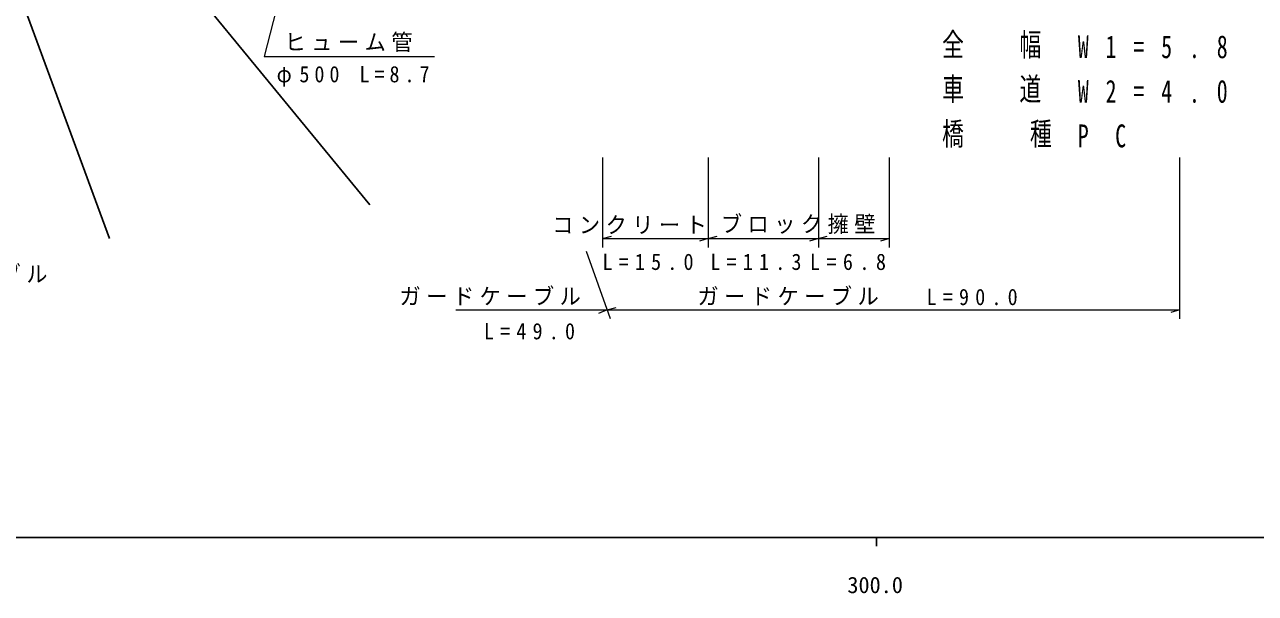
# Model space of a CAD drawing. Units: millimetres, scale not verified. Extents: x 40000 to 680000, y 20000 to 380000.
# Drawn here: x 272471 to 410482, y 198715 to 262497 of the extents above; entities that cross this region are included whole.
import ezdxf
from ezdxf.enums import TextEntityAlignment as Align

# ---------------------------------------------------------------- set-up
doc = ezdxf.new("R2010")
doc.units = ezdxf.units.MM
doc.header["$LTSCALE"] = 1000
for name, color, linetype, lineweight in [('M-BMK-SRVR', 3, 'Continuous', 25), ('M-STR-HTXT', 7, 'Continuous', 13), ('M-TTL-BAND', 7, 'Continuous', 25)]:
    doc.layers.add(name, color=color, linetype=linetype, lineweight=lineweight)
doc.layers.add('M-STR-STR1', color=1, linetype='Continuous')
doc.styles.add('ＭＳ ゴシック', font='')
doc.styles.get('ＭＳ ゴシック').set_extended_font_data('MS Gothic')

msp = doc.modelspace()

# ---------------------------------------------------------------- linework, layer by layer
at = {"layer": 'M-BMK-SRVR'}
for p, q in [((282006, 238501), (263381, 288960)), ((288018, 270471), (311173, 242269))]:
    msp.add_line(p, q, dxfattribs=at)
at = {"layer": 'M-STR-HTXT'}
for p, q in [((337273, 247600), (337273, 237511)), ((349134, 247600), (349134, 237511)), ((361476, 247600), (361476, 237511)), ((369452, 237511), (369452, 247600)), ((402013, 229511), (402013, 247600)), ((337273, 238511), (338273, 238791)), ((349134, 238511), (350134, 238791)), ((361476, 238511), (362476, 238791)), ((337273, 238511), (349134, 238511)), ((349134, 238511), (348134, 238231)), ((349134, 238511), (361476, 238511)), ((361476, 238511), (360476, 238231)), ((361476, 238511), (369452, 238511)), ((369452, 238511), (368452, 238231)), ((335430, 237107), (338134, 229551)), ((320827, 230511), (402013, 230511)), ((337790, 230511), (336828, 230119)), ((337790, 230511), (338790, 230791)), ((402013, 230511), (401013, 230231))]:
    msp.add_line(p, q, dxfattribs=at)
msp.add_lwpolyline([(303959, 276991), (299333, 258914), (318417, 258914)], dxfattribs=at)
at = {"layer": 'M-TTL-BAND'}
for p, q in [((40000, 205000), (579000, 205000)), ((368000, 205000), (368000, 204000))]:
    msp.add_line(p, q, dxfattribs=at)

# ---------------------------------------------------------------- texts
at = {"layer": 'M-STR-HTXT', "char_height": 1833, "attachment_point": 7, "style": 'ＭＳ ゴシック'}
for s, insert in [('\\T1.26;\\W0.95;ヒューム管', (301625, 259414)), ('\\T1.5;\\W0.9;φ500\\~L=8.7', (300726, 255527)), ('\\T1.26;\\W0.95;コンクリート', (331634, 239011)), ('\\T1.26;\\W0.95;ブロック擁壁', (350543, 239011)), ('\\T1.62;\\W0.9;L=15.0', (337266, 234955)), ('\\T1.62;\\W0.9;L=11.3', (349367, 234955)), ('\\T1.65;\\W0.9;L=6.8', (360527, 234955)), ('\\T1.26;\\W0.95;ガードケーブル', (254706, 233506)), ('\\T1.26;\\W0.95;ガードケーブル', (314514, 231011)), ('\\T1.26;\\W0.95;ガードケーブル', (347916, 231011)), ('\\T1.62;\\W0.9;L=90.0', (373610, 231011)), ('\\T1.62;\\W0.9;L=49.0', (323975, 227175))]:
    msp.add_mtext(s, dxfattribs=dict(at, insert=insert))
at = {"layer": 'M-STR-STR1', "char_height": 2566, "attachment_point": 7, "style": 'ＭＳ ゴシック'}
for s, insert in [('\\T1.18;\\W0.7;全\u3000\u3000幅', (375350, 258693)), ('\\T2.55;\\W0.7;W1=5.8', (390572, 258693)), ('\\T1.18;\\W0.7;車\u3000\u3000道', (375350, 253693)), ('\\T2.55;\\W0.7;W2=4.0', (390572, 253693)), ('\\T1.34;\\W0.7;橋\u3000\u3000種\\~', (375350, 248693)), ('\\T3.43;\\W0.7;PC', (390572, 248693))]:
    msp.add_mtext(s, dxfattribs=dict(at, insert=insert))
at = {"layer": 'M-TTL-BAND', "style": 'ＭＳ ゴシック'}
msp.add_text('300.0', height=1833, dxfattribs=at).set_placement((367844, 198195), align=Align.BOTTOM_CENTER)

doc.saveas('drawing.dxf')
